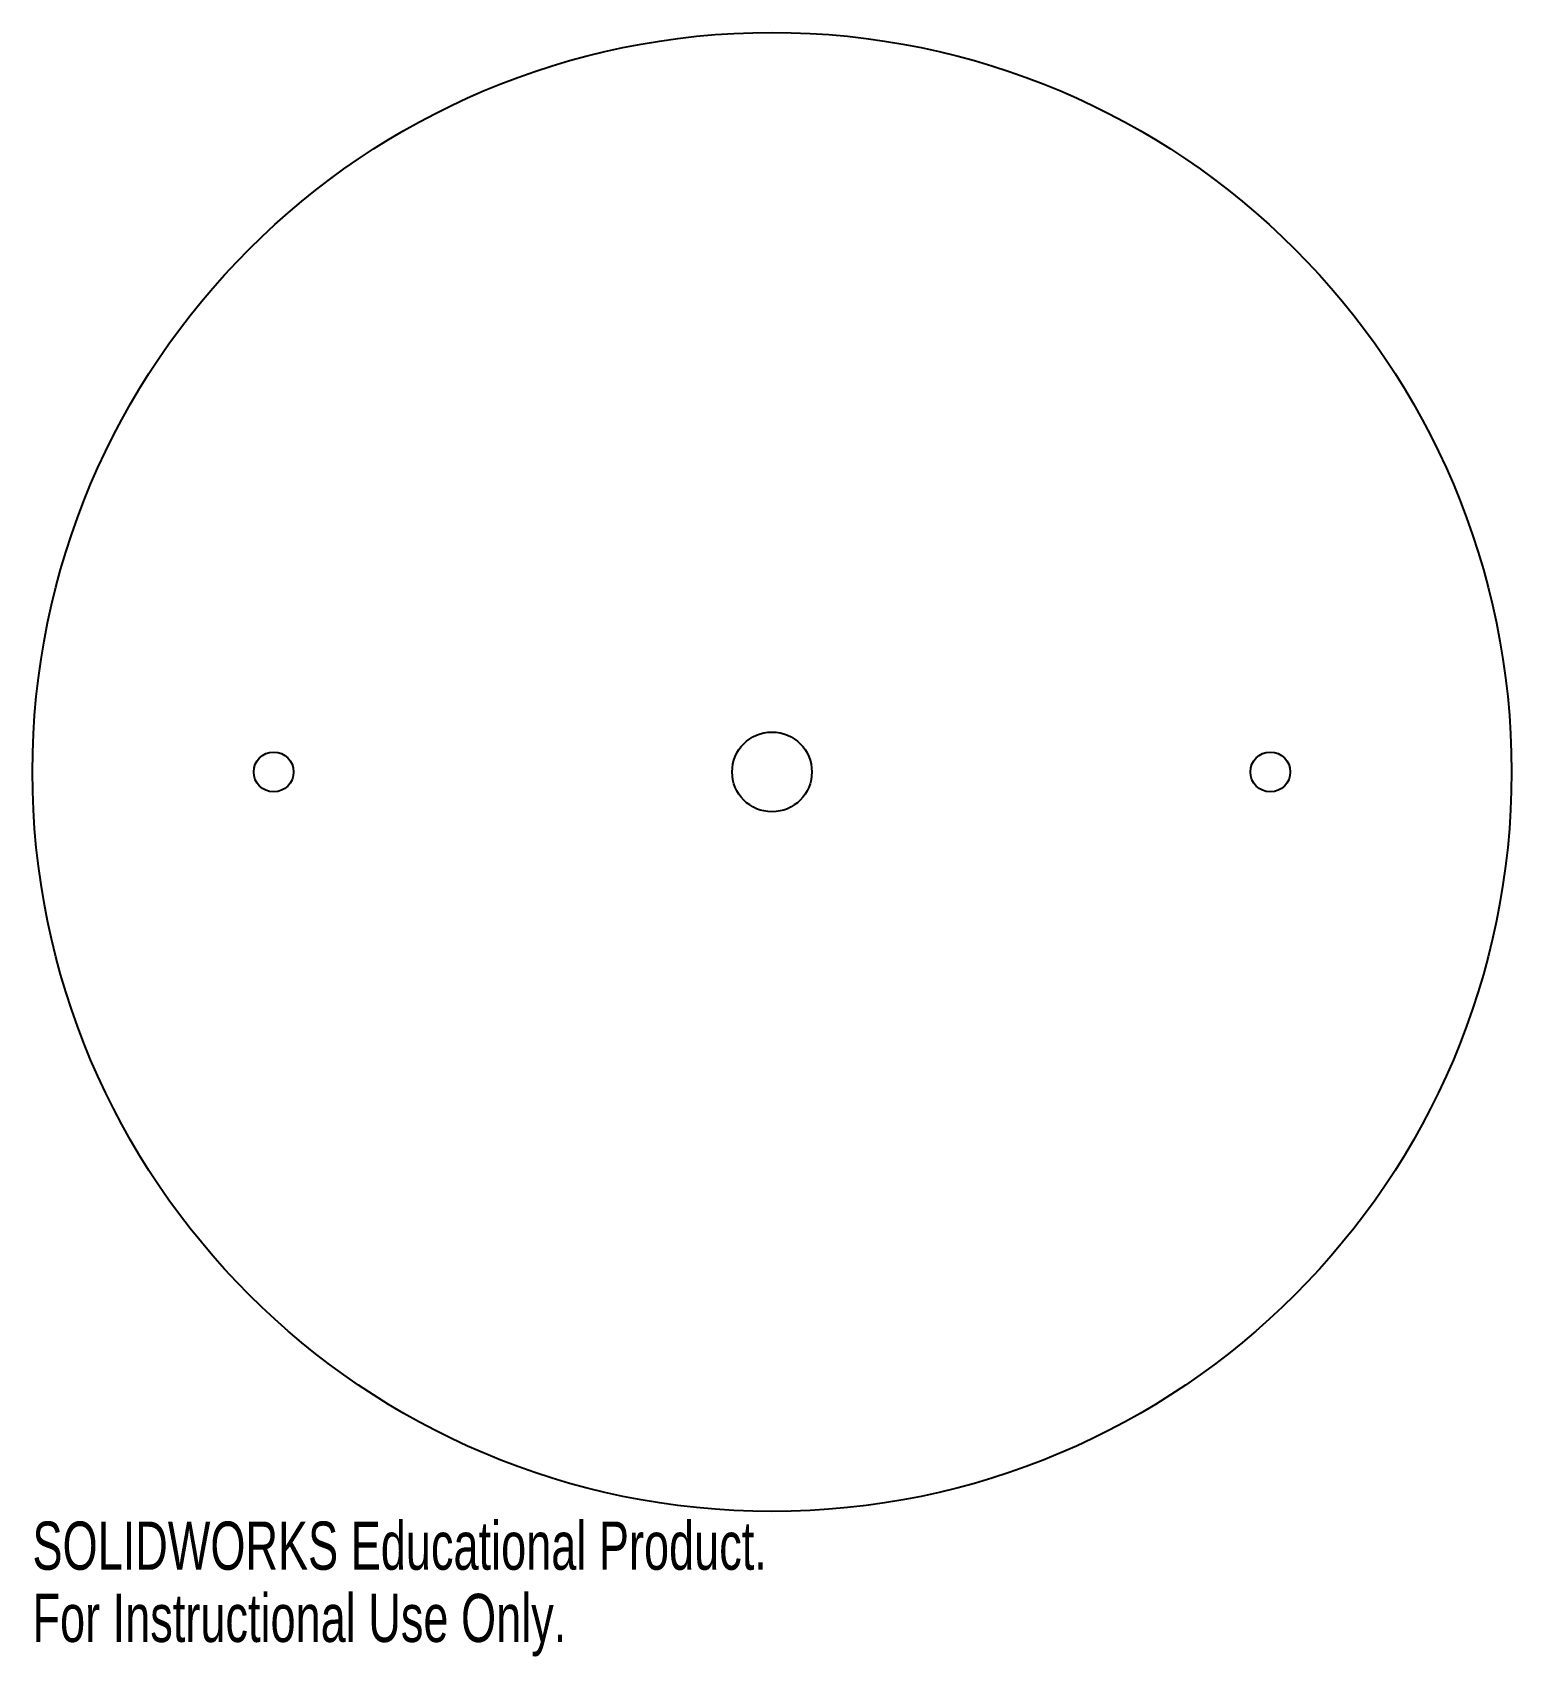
# Model space of a CAD drawing. Header units: millimetres. Extents: x -74 to 74, y -89 to 74.
import ezdxf

# ---------------------------------------------------------------- set-up
doc = ezdxf.new("R2010")
doc.units = ezdxf.units.MM
doc.styles.add('SLDTEXTSTYLE0', font='TXT', dxfattribs={"width": 0.7})

msp = doc.modelspace()

# ---------------------------------------------------------------- linework, layer by layer
at = {"color": 7, "linetype": 'Continuous', "lineweight": 25}
for centre, radius in [((0, 0), 74.2), ((0, 0), 4), ((-50, 0), 2), ((50, 0), 2)]:
    msp.add_circle(centre, radius, dxfattribs=at)

# ---------------------------------------------------------------- texts
at = {"color": 7, "linetype": 'Continuous', "char_height": 4.8336, "attachment_point": 1, "style": 'SLDTEXTSTYLE0'}
for s, insert in [('SOLIDWORKS Educational Product.', (-74.2, -75.22)), ('For Instructional Use Only.', (-74.2, -82.47))]:
    msp.add_mtext(s, dxfattribs=dict(at, insert=insert))

doc.saveas('drawing.dxf')
